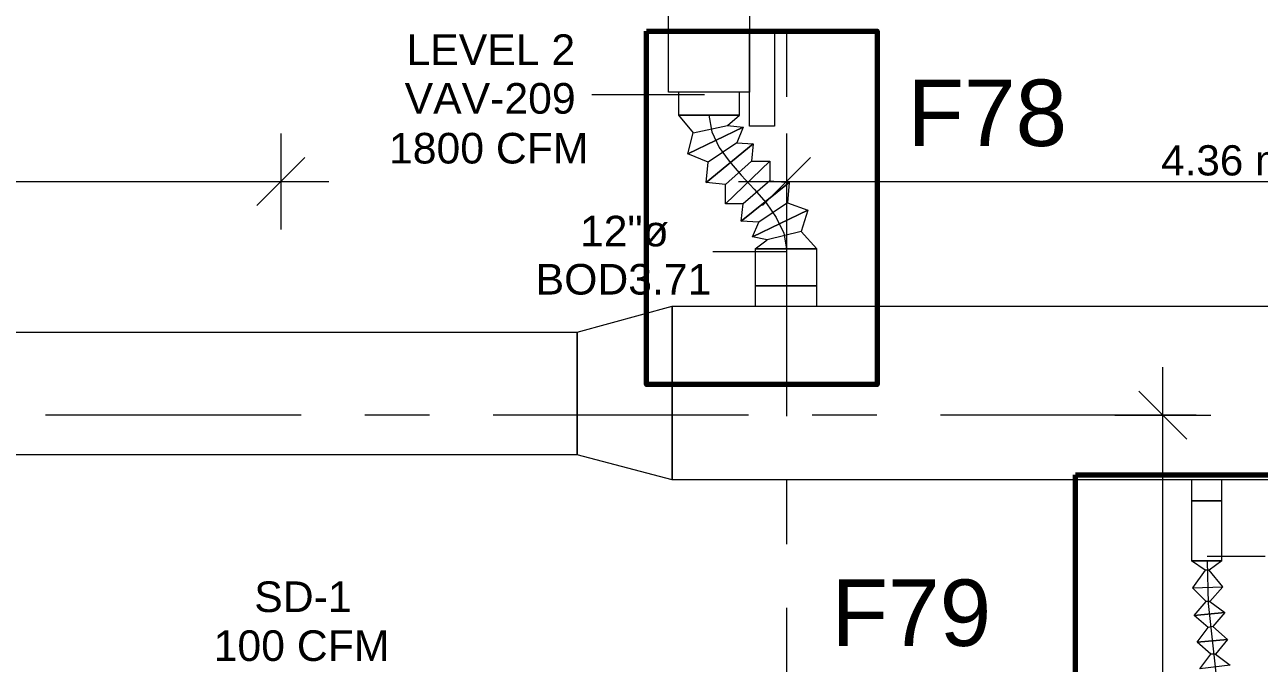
# Model space of a CAD drawing. Header units: metres. Extents: x -2 to 237, y -8 to 52.
# Drawn here: x 10.76 to 16.9, y 41 to 44.17 of the extents above; entities that cross this region are included whole.
import ezdxf

# ---------------------------------------------------------------- set-up
doc = ezdxf.new("R2010")
doc.units = ezdxf.units.M
doc.layers.add('HVAC - Ductos', color=5, linetype='Continuous', lineweight=0)
doc.layers.add('PDF2_Text', color=7, linetype='Continuous', lineweight=0)
doc.layers.add('PDF2_Geometry', color=7, linetype='Continuous', lineweight=0, true_color=0xaaaaaa)
doc.styles.add('PDF ArialUnicodeMS-Bold-Identity-H', font='arial.ttf')
doc.styles.add('PDF Helvetica', font='')
doc.styles.get('PDF Helvetica').set_extended_font_data('Helvetica')

msp = doc.modelspace()

# ---------------------------------------------------------------- linework, layer by layer
at = {"layer": 'HVAC - Ductos', "lineweight": 0}
for points in [[(14.3656, 45.6625), (14.3656, 43.8371), (13.9621, 43.8371), (13.9621, 45.6625)], [(14.4895, 43.6674), (14.3656, 43.6674), (14.3656, 44.1399), (14.4895, 44.1399)], [(14.3152, 43.7226), (14.3106, 43.7226), (14.2969, 43.7226), (14.2693, 43.7226), (14.2418, 43.7226), (14.2051, 43.7226), (14.1638, 43.7226), (14.1272, 43.7226), (14.0904, 43.7226), (14.0584, 43.7226), (14.0354, 43.7226), (14.0171, 43.7226), (14.0125, 43.7226), (14.0171, 43.7226), (14.0354, 43.7226), (14.0584, 43.7226), (14.0904, 43.7226), (14.1272, 43.7226), (14.1638, 43.7226), (14.2051, 43.7226), (14.2418, 43.7226), (14.2693, 43.7226), (14.2969, 43.7226), (14.3106, 43.7226)], [(14.3152, 43.7226), (14.3106, 43.7226), (14.2923, 43.7226), (14.2647, 43.7226), (14.2281, 43.7226), (14.1868, 43.7226), (14.1409, 43.7226), (14.0996, 43.7226), (14.0676, 43.7226), (14.0354, 43.7226), (14.0217, 43.7226), (14.0125, 43.7226), (14.0171, 43.7226), (14.0354, 43.7226), (14.063, 43.7226), (14.0996, 43.7226), (14.1409, 43.7226), (14.1868, 43.7226), (14.2281, 43.7226), (14.2647, 43.7226), (14.2923, 43.7226), (14.3106, 43.7226)], [(14.0125, 43.7226), (14.0217, 43.7226), (14.0354, 43.7226), (14.0676, 43.7226), (14.0996, 43.7226), (14.1409, 43.7226), (14.1868, 43.7226), (14.2281, 43.7226), (14.2647, 43.7226), (14.2923, 43.7226), (14.3106, 43.7226), (14.3152, 43.7226), (14.3106, 43.7226), (14.2923, 43.7226), (14.2647, 43.7226), (14.2281, 43.7226), (14.1868, 43.7226), (14.1409, 43.7226), (14.0996, 43.7226), (14.063, 43.7226), (14.0354, 43.7226), (14.0171, 43.7226)], [(14.3932, 43.0575), (14.3978, 43.0575), (14.4161, 43.0575), (14.439, 43.0575), (14.4711, 43.0575), (14.5078, 43.0575), (14.5491, 43.0575), (14.5858, 43.0575), (14.6224, 43.0575), (14.6546, 43.0575), (14.6775, 43.0575), (14.6958, 43.0575), (14.7004, 43.0575), (14.6958, 43.0575), (14.6775, 43.0575), (14.6546, 43.0575), (14.6224, 43.0575), (14.5858, 43.0575), (14.5491, 43.0575), (14.5078, 43.0575), (14.4711, 43.0575), (14.439, 43.0575), (14.4161, 43.0575), (14.3978, 43.0575)], [(13.9804, 41.9109), (13.508, 42.0348), (13.508, 42.6447), (13.9804, 42.7732)], [(16.5624, 41.5074), (16.5716, 41.5074), (16.5854, 41.5074), (16.5992, 41.5074), (16.6175, 41.5074), (16.6404, 41.5074), (16.6588, 41.5074), (16.6771, 41.5074), (16.6909, 41.5074), (16.7046, 41.5074), (16.7138, 41.5074), (16.7046, 41.5074), (16.6909, 41.5074), (16.6771, 41.5074), (16.6588, 41.5074), (16.6404, 41.5074), (16.6175, 41.5074), (16.5992, 41.5074), (16.5854, 41.5074), (16.5716, 41.5074)]]:
    msp.add_lwpolyline(points, close=True, dxfattribs=at)
for points in [[(14.1409, 43.8234), (13.5814, 43.8234)], [(14.2555, 43.672), (14.3335, 43.6629), (14.0584, 43.5299), (14.0859, 43.6354), (14.2555, 43.672), (14.3152, 43.7226), (14.3152, 43.8371), (14.3106, 43.8371), (14.2969, 43.8371), (14.2693, 43.8371), (14.2418, 43.8371), (14.2051, 43.8371), (14.1638, 43.8371), (14.1272, 43.8371), (14.0904, 43.8371), (14.0584, 43.8371), (14.0354, 43.8371), (14.0171, 43.8371), (14.0125, 43.8371), (14.0125, 43.7226), (14.3152, 43.7226), (14.0125, 43.7226), (14.0859, 43.6354)], [(14.1638, 43.7226), (14.1776, 43.64), (14.2143, 43.562), (14.2647, 43.4932), (14.3244, 43.4244), (14.3886, 43.3556), (14.4482, 43.2868), (14.4986, 43.2135), (14.5353, 43.1355), (14.5491, 43.0575)], [(14.3015, 43.5849), (14.384, 43.5803), (14.1501, 43.3877), (14.1593, 43.4886), (14.0584, 43.5299), (14.3335, 43.6629), (14.3015, 43.5849), (14.1593, 43.4886)], [(12.0358, 43.6308), (12.0358, 43.3923), (12.0358, 43.1538)], [(14.3748, 43.4932), (14.4665, 43.4932), (14.2464, 43.2822), (14.2464, 43.3786), (14.1501, 43.3877), (14.384, 43.5803), (14.3748, 43.4932), (14.2464, 43.3786)], [(14.5491, 43.6308), (14.5491, 43.3923), (14.5491, 43.1538)], [(12.155, 43.5115), (12.0358, 43.3923), (11.9166, 43.2731)], [(14.4665, 43.3969), (14.5629, 43.3877), (14.3244, 43.1951), (14.3335, 43.2822), (14.2464, 43.2822), (14.4665, 43.4932), (14.4665, 43.3969), (14.3335, 43.2822)], [(14.6683, 43.5115), (14.5491, 43.3923), (14.4298, 43.2731)], [(5.1014, 43.3923), (7.1836, 43.3923), (12.2743, 43.3923)], [(14.3106, 43.3923), (19.1491, 43.3923)], [(14.5537, 43.2868), (14.6546, 43.2501), (14.3794, 43.1171), (14.4115, 43.1905), (14.3244, 43.1951), (14.5629, 43.3877), (14.5537, 43.2868), (14.4115, 43.1905)], [(14.3932, 43.0575), (14.3932, 42.8741), (14.3978, 42.8741), (14.4161, 42.8741), (14.439, 42.8741), (14.4711, 42.8741), (14.5078, 42.8741), (14.5491, 42.8741), (14.5858, 42.8741), (14.6224, 42.8741), (14.6546, 42.8741), (14.6775, 42.8741), (14.6958, 42.8741), (14.7004, 42.8741), (14.7004, 43.0575), (14.3932, 43.0575), (14.4528, 43.1034), (14.3794, 43.1171), (14.6546, 43.2501), (14.6224, 43.1446), (14.4528, 43.1034)], [(14.7004, 43.0575), (14.6224, 43.1446)], [(14.5491, 43.0438), (14.1822, 43.0438)], [(14.6958, 42.7732), (14.7004, 42.7732), (14.7004, 42.8741), (14.6958, 42.8741), (14.6775, 42.8741), (14.6546, 42.8741), (14.6224, 42.8741), (14.5858, 42.8741), (14.5491, 42.8741), (14.5078, 42.8741), (14.4711, 42.8741), (14.439, 42.8741), (14.4161, 42.8741), (14.3978, 42.8741), (14.3932, 42.8741), (14.3932, 42.7732), (14.3978, 42.7732)], [(18.8327, 41.9109), (13.9804, 41.9109), (13.9804, 42.7732), (18.8327, 42.7732)], [(14.4024, 42.7732), (14.4115, 42.7732), (14.4161, 42.7732)], [(14.4207, 42.7732), (14.4298, 42.7732), (14.4344, 42.7732)], [(14.4436, 42.7732), (14.4528, 42.7732), (14.462, 42.7732)], [(14.4757, 42.7732), (14.4803, 42.7732), (14.4986, 42.7732)], [(14.5124, 42.7732), (14.5491, 42.7732), (14.5812, 42.7732), (14.5858, 42.7732)], [(14.5949, 42.7732), (14.6133, 42.7732), (14.6179, 42.7732)], [(14.6316, 42.7732), (14.6408, 42.7732), (14.65, 42.7732)], [(14.6592, 42.7732), (14.6683, 42.7732), (14.6775, 42.7732), (14.6867, 42.7732), (14.6912, 42.7732)], [(4.4593, 42.6447), (13.508, 42.6447), (13.508, 42.0348), (4.4593, 42.0348)], [(16.4203, 37.6778), (16.4203, 38.9803), (16.4203, 42.4705)], [(16.301, 42.3513), (16.4203, 42.232), (16.5395, 42.1128)], [(16.1818, 42.232), (16.4203, 42.232), (16.6588, 42.232)], [(16.6312, 41.4614), (16.5624, 41.5074), (16.7138, 41.5074), (16.7138, 41.8054), (16.7138, 41.9109), (16.7046, 41.9109), (16.6909, 41.9109), (16.6771, 41.9109), (16.6588, 41.9109), (16.6404, 41.9109), (16.6175, 41.9109), (16.5992, 41.9109), (16.5854, 41.9109), (16.5716, 41.9109), (16.5624, 41.9109), (16.5624, 41.8054), (16.5716, 41.8054), (16.5854, 41.8054), (16.5992, 41.8054), (16.6175, 41.8054), (16.6404, 41.8054), (16.6588, 41.8054), (16.6771, 41.8054), (16.6909, 41.8054), (16.7046, 41.8054), (16.7138, 41.8054), (16.7046, 41.8054), (16.6909, 41.8054), (16.6771, 41.8054), (16.6588, 41.8054), (16.6404, 41.8054), (16.6175, 41.8054), (16.5992, 41.8054), (16.5854, 41.8054), (16.5716, 41.8054), (16.5624, 41.8054), (16.5624, 41.5074), (16.7138, 41.5074), (16.6496, 41.4614), (16.6312, 41.4614), (16.567, 41.3743), (16.7184, 41.3789), (16.6496, 41.4614)], [(16.6404, 41.5303), (16.9294, 41.5303)], [(16.6404, 41.5074), (16.645, 41.2964), (16.6679, 41.0854), (16.6909, 40.8744), (16.7092, 40.6635), (16.7184, 40.4479)], [(16.6542, 41.3055), (16.7275, 41.2506), (16.5762, 41.2368), (16.6358, 41.3055), (16.567, 41.3743), (16.7184, 41.3789), (16.6542, 41.3055), (16.6358, 41.3055)], [(16.6679, 41.1817), (16.7413, 41.1175), (16.59, 41.1038), (16.645, 41.1772), (16.5762, 41.2368), (16.7275, 41.2506), (16.6679, 41.1817), (16.645, 41.1772)], [(16.6817, 41.0441), (16.7551, 40.9891), (16.6038, 40.9708), (16.6588, 41.0441), (16.59, 41.1038), (16.7413, 41.1175), (16.6817, 41.0441), (16.6588, 41.0441)]]:
    msp.add_lwpolyline(points, dxfattribs=at)
at = {"layer": 'PDF2_Geometry', "color": 232, "lineweight": 70, "true_color": 0xe91e64}
for points in [[(13.8539, 44.1401), (15.0002, 44.1401), (15.0002, 42.3835), (13.8539, 42.3835)], [(15.9856, 41.935), (17.0169, 41.935), (17.0169, 40.0634), (15.9856, 40.0634)]]:
    msp.add_lwpolyline(points, close=True, dxfattribs=at)
at = {"layer": 'PDF2_Geometry', "lineweight": 0}
for points in [[(14.5491, 44.1353), (14.5491, 43.8143)], [(14.5491, 43.4978), (14.5491, 42.2274)], [(12.1367, 42.232), (10.8663, 42.232)], [(12.7742, 42.232), (12.4532, 42.232)], [(14.361, 42.232), (13.0906, 42.232)], [(14.9986, 42.232), (14.6775, 42.232)], [(16.5854, 42.232), (15.315, 42.232)], [(14.5491, 41.9109), (14.5491, 41.5899)], [(14.5491, 41.2735), (14.5491, 40.0031)]]:
    msp.add_lwpolyline(points, dxfattribs=at)

# ---------------------------------------------------------------- texts
at = {"layer": 'PDF2_Text', "lineweight": 0, "attachment_point": 4, "style": 'PDF Helvetica'}
for s, insert, char_height in [('LEVEL 2', (12.6601, 44.0481), 0.15205), ('VAV-209', (12.651, 43.805), 0.15205), ('1800 CFM', (12.573, 43.5573), 0.15205), ('4.36 m', (16.4118, 43.497), 0.15017), ('12"ø', (13.5224, 43.1445), 0.15205), ('BOD3.71', (13.3022, 42.906), 0.15205), ('SD-1', (11.9034, 41.3283), 0.15205), ('100 CFM', (11.7016, 41.0852), 0.15205)]:
    msp.add_mtext(s, dxfattribs=dict(at, insert=insert, char_height=char_height))
at = {"layer": 'PDF2_Text', "color": 232, "lineweight": 70, "true_color": 0xe91e64, "char_height": 0.33022, "attachment_point": 4, "style": 'PDF ArialUnicodeMS-Bold-Identity-H'}
for s, insert in [('F78', (15.1494, 43.7319)), ('F79', (14.7722, 41.2476))]:
    msp.add_mtext(s, dxfattribs=dict(at, insert=insert))

doc.saveas('drawing.dxf')
